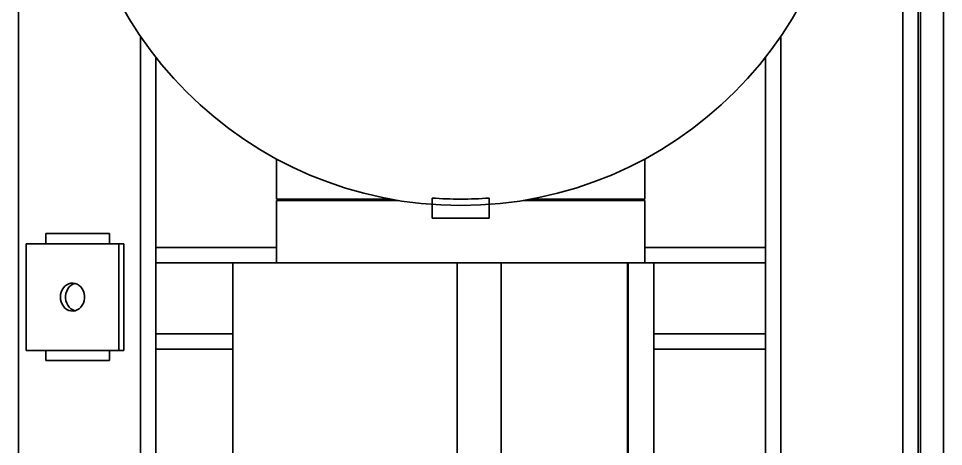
# Model space of a CAD drawing. Header units: millimetres. Extents: x -1052 to 3351, y 0 to 2015.
# Drawn here: x -369.08 to -358.31, y 1722.1 to 1727.08 of the extents above; entities that cross this region are included whole.
import ezdxf

# ---------------------------------------------------------------- set-up
doc = ezdxf.new("R2010")
doc.units = ezdxf.units.MM

msp = doc.modelspace()

# ---------------------------------------------------------------- linework, layer by layer
at = {"color": 7, "linetype": 'Continuous', "lineweight": 35}
for p, q in [((-358.3071, 1700.3826), (-358.3071, 1748.6039)), ((-358.3071, 1700.3826), (-358.3071, 1748.6039)), ((-369.0755, 1721.0172), (-369.0755, 1729.6704)), ((-369.0755, 1721.0172), (-369.0755, 1729.6704)), ((-358.7804, 1729.6704), (-358.7804, 1721.0172)), ((-358.7804, 1729.6704), (-358.7804, 1721.0172)), ((-358.6029, 1729.6704), (-358.6029, 1720.808)), ((-358.6029, 1729.6704), (-358.6029, 1720.808)), ((-358.5733, 1721.9047), (-358.5733, 1729.5964)), ((-358.5733, 1721.9047), (-358.5733, 1729.5964)), ((-367.6555, 1720.1394), (-367.6555, 1726.8775)), ((-367.6555, 1720.1394), (-367.6555, 1726.8775)), ((-360.2004, 1726.8775), (-360.2004, 1700.8264)), ((-360.2004, 1726.8775), (-360.2004, 1700.8264)), ((-367.478, 1721.0207), (-367.478, 1726.6349)), ((-367.478, 1721.0207), (-367.478, 1726.6349)), ((-360.3779, 1726.6349), (-360.3779, 1720.6474)), ((-360.3779, 1726.6349), (-360.3779, 1720.6474)), ((-366.0728, 1725.4499), (-366.0728, 1724.9814)), ((-366.0728, 1725.4499), (-366.0728, 1724.9814)), ((-361.7832, 1724.9814), (-361.7832, 1725.4499)), ((-361.7832, 1724.9814), (-361.7832, 1725.4499)), ((-364.7415, 1724.9814), (-366.0728, 1724.9814)), ((-364.7415, 1724.9814), (-366.0728, 1724.9814)), ((-366.0728, 1724.9666), (-366.0728, 1724.2418)), ((-366.0728, 1724.9666), (-365.0004, 1724.9666)), ((-366.0728, 1724.9666), (-366.0728, 1724.2418)), ((-366.0728, 1724.9666), (-365.0004, 1724.9666)), ((-365.1113, 1724.9814), (-365.1113, 1724.9666)), ((-365.1113, 1724.9814), (-365.1113, 1724.9666)), ((-365.0004, 1724.9666), (-364.6562, 1724.9666)), ((-365.0004, 1724.9666), (-364.6562, 1724.9666)), ((-364.2608, 1724.9939), (-364.2608, 1724.7595)), ((-364.2608, 1724.9939), (-364.2608, 1724.7595)), ((-363.5952, 1724.9939), (-363.5952, 1724.7595)), ((-363.5952, 1724.9939), (-363.5952, 1724.7595)), ((-363.1997, 1724.9666), (-361.7832, 1724.9666)), ((-363.1997, 1724.9666), (-361.7832, 1724.9666)), ((-361.7832, 1724.9814), (-363.1144, 1724.9814)), ((-361.7832, 1724.9814), (-363.1144, 1724.9814)), ((-362.7446, 1724.9666), (-362.7446, 1724.9814)), ((-362.7446, 1724.9666), (-362.7446, 1724.9814)), ((-361.7832, 1724.2418), (-361.7832, 1724.9666)), ((-361.7832, 1724.2418), (-361.7832, 1724.9666)), ((-363.5952, 1724.7595), (-364.2608, 1724.7595)), ((-363.5952, 1724.7595), (-364.2608, 1724.7595)), ((-368.7574, 1724.5814), (-368.0178, 1724.5814)), ((-368.7574, 1724.4631), (-368.7574, 1724.5814)), ((-368.7574, 1724.5814), (-368.0178, 1724.5814)), ((-368.7574, 1724.4631), (-368.7574, 1724.5814)), ((-368.0178, 1724.5814), (-368.0178, 1724.4631)), ((-368.0178, 1724.5814), (-368.0178, 1724.4631)), ((-368.9848, 1724.4631), (-368.9848, 1723.2206)), ((-368.9848, 1724.4631), (-367.9088, 1724.4631)), ((-368.9848, 1724.4631), (-368.9848, 1723.2206)), ((-368.9848, 1724.4631), (-367.9088, 1724.4631)), ((-367.9088, 1724.4631), (-367.9088, 1723.2206)), ((-367.9088, 1724.4631), (-367.8496, 1724.4631)), ((-367.9088, 1724.4631), (-367.9088, 1723.2206)), ((-367.9088, 1724.4631), (-367.8496, 1724.4631)), ((-367.8496, 1724.4631), (-367.8496, 1723.2206)), ((-367.8496, 1724.4631), (-367.8496, 1723.2206)), ((-366.0728, 1724.4193), (-367.478, 1724.4193)), ((-366.0728, 1724.4193), (-367.478, 1724.4193)), ((-360.3779, 1724.4193), (-361.7832, 1724.4193)), ((-360.3779, 1724.4193), (-361.7832, 1724.4193)), ((-366.5807, 1724.2418), (-367.478, 1724.2418)), ((-366.5807, 1724.2418), (-367.478, 1724.2418)), ((-366.5807, 1721.7272), (-366.5807, 1724.2418)), ((-366.5807, 1724.2418), (-363.9674, 1724.2418)), ((-366.5807, 1721.7272), (-366.5807, 1724.2418)), ((-366.5807, 1724.2418), (-363.9674, 1724.2418)), ((-363.9674, 1720.9876), (-363.9674, 1724.2418)), ((-363.9674, 1724.2418), (-363.4548, 1724.2418)), ((-363.9674, 1720.9876), (-363.9674, 1724.2418)), ((-363.9674, 1724.2418), (-363.4548, 1724.2418)), ((-363.4548, 1720.8421), (-363.4548, 1724.2418)), ((-363.4548, 1724.2418), (-361.9845, 1724.2418)), ((-363.4548, 1720.8421), (-363.4548, 1724.2418)), ((-363.4548, 1724.2418), (-361.9845, 1724.2418)), ((-361.9845, 1724.2418), (-361.9772, 1724.2418)), ((-361.9845, 1721.3203), (-361.9845, 1724.2418)), ((-361.9845, 1724.2418), (-361.9772, 1724.2418)), ((-361.9845, 1721.3203), (-361.9845, 1724.2418)), ((-361.9772, 1724.2418), (-361.9772, 1721.3203)), ((-361.9772, 1724.2418), (-361.6796, 1724.2418)), ((-361.9772, 1724.2418), (-361.9772, 1721.3203)), ((-361.9772, 1724.2418), (-361.6796, 1724.2418)), ((-361.6796, 1718.0292), (-361.6796, 1724.2418)), ((-360.3779, 1724.2418), (-361.6796, 1724.2418)), ((-361.6796, 1718.0292), (-361.6796, 1724.2418)), ((-360.3779, 1724.2418), (-361.6796, 1724.2418)), ((-366.5807, 1723.4135), (-367.478, 1723.4135)), ((-366.5807, 1723.4135), (-367.478, 1723.4135)), ((-360.3779, 1723.4135), (-361.6796, 1723.4135)), ((-360.3779, 1723.4135), (-361.6796, 1723.4135)), ((-368.9848, 1723.2206), (-367.9088, 1723.2206)), ((-368.9848, 1723.2206), (-367.9088, 1723.2206)), ((-368.7574, 1723.1022), (-368.7574, 1723.2206)), ((-368.7574, 1723.1022), (-368.7574, 1723.2206)), ((-368.0178, 1723.2206), (-368.0178, 1723.1022)), ((-368.0178, 1723.2206), (-368.0178, 1723.1022)), ((-367.9088, 1723.2206), (-367.8496, 1723.2206)), ((-367.9088, 1723.2206), (-367.8496, 1723.2206)), ((-366.5807, 1723.236), (-367.478, 1723.236)), ((-366.5807, 1723.236), (-367.478, 1723.236)), ((-360.3779, 1723.236), (-361.6796, 1723.236)), ((-360.3779, 1723.236), (-361.6796, 1723.236)), ((-368.0178, 1723.1022), (-368.7574, 1723.1022)), ((-368.0178, 1723.1022), (-368.7574, 1723.1022))]:
    msp.add_line(p, q, dxfattribs=at)
for points in [[(-368.5877, 1723.8418), (-368.5854, 1723.8709), (-368.5787, 1723.899), (-368.5678, 1723.9253), (-368.5529, 1723.9489), (-368.5346, 1723.9691), (-368.5136, 1723.9851), (-368.4903, 1723.9966), (-368.4657, 1724.0031), (-368.4405, 1724.0044), (-368.4154, 1724.0005), (-368.3914, 1723.9915), (-368.3692, 1723.9776), (-368.3494, 1723.9594), (-368.3328, 1723.9375), (-368.3198, 1723.9124), (-368.311, 1723.8851), (-368.3064, 1723.8564), (-368.3064, 1723.8273), (-368.311, 1723.7986), (-368.3198, 1723.7712), (-368.3328, 1723.7462), (-368.3494, 1723.7242), (-368.3692, 1723.706), (-368.3914, 1723.6922), (-368.4154, 1723.6832), (-368.4405, 1723.6793), (-368.4657, 1723.6806), (-368.4903, 1723.6871), (-368.5136, 1723.6986), (-368.5346, 1723.7146), (-368.5529, 1723.7348), (-368.5678, 1723.7584), (-368.5787, 1723.7847), (-368.5854, 1723.8128), (-368.5877, 1723.8418)], [(-368.5877, 1723.8418), (-368.5854, 1723.8709), (-368.5787, 1723.899), (-368.5678, 1723.9253), (-368.5529, 1723.9489), (-368.5346, 1723.9691), (-368.5136, 1723.9851), (-368.4903, 1723.9966), (-368.4657, 1724.0031), (-368.4405, 1724.0044), (-368.4154, 1724.0005), (-368.3914, 1723.9915), (-368.3692, 1723.9776), (-368.3494, 1723.9594), (-368.3328, 1723.9375), (-368.3198, 1723.9124), (-368.311, 1723.8851), (-368.3064, 1723.8564), (-368.3064, 1723.8273), (-368.311, 1723.7986), (-368.3198, 1723.7712), (-368.3328, 1723.7462), (-368.3494, 1723.7242), (-368.3692, 1723.706), (-368.3914, 1723.6922), (-368.4154, 1723.6832), (-368.4405, 1723.6793), (-368.4657, 1723.6806), (-368.4903, 1723.6871), (-368.5136, 1723.6986), (-368.5346, 1723.7146), (-368.5529, 1723.7348), (-368.5678, 1723.7584), (-368.5787, 1723.7847), (-368.5854, 1723.8128), (-368.5877, 1723.8418)], [(-368.4172, 1723.6828), (-368.419, 1723.6832), (-368.443, 1723.6922), (-368.4652, 1723.706), (-368.485, 1723.7242), (-368.5016, 1723.7462), (-368.5146, 1723.7712), (-368.5235, 1723.7986), (-368.528, 1723.8273), (-368.528, 1723.8564), (-368.5235, 1723.8851), (-368.5146, 1723.9124), (-368.5016, 1723.9375), (-368.485, 1723.9594), (-368.4652, 1723.9776), (-368.443, 1723.9915), (-368.419, 1724.0005), (-368.4172, 1724.0009)], [(-368.4172, 1723.6828), (-368.419, 1723.6832), (-368.443, 1723.6922), (-368.4652, 1723.706), (-368.485, 1723.7242), (-368.5016, 1723.7462), (-368.5146, 1723.7712), (-368.5235, 1723.7986), (-368.528, 1723.8273), (-368.528, 1723.8564), (-368.5235, 1723.8851), (-368.5146, 1723.9124), (-368.5016, 1723.9375), (-368.485, 1723.9594), (-368.4652, 1723.9776), (-368.443, 1723.9915), (-368.419, 1724.0005), (-368.4172, 1724.0009)]]:
    msp.add_lwpolyline(points, dxfattribs=at)
msp.add_circle((-363.928, 1729.4189), 4.5115, dxfattribs=at)
msp.add_circle((-363.928, 1729.4189), 4.5115, dxfattribs=at)
msp.add_arc((-363.928, 1729.4189), 4.4375, 265.69878, 274.30122, dxfattribs=at)
msp.add_arc((-363.928, 1729.4189), 4.4375, 265.69878, 274.30122, dxfattribs=at)

doc.saveas('drawing.dxf')
